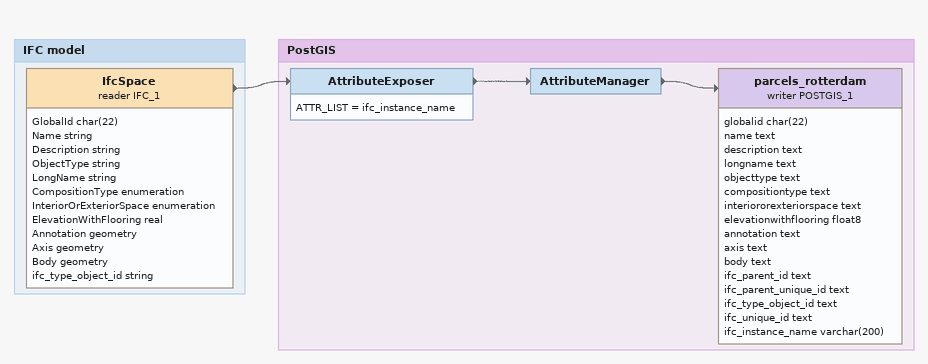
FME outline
Bookmark: IFC model
IfcSpace (reader IFC_1)
    attributes: GlobalId char(22), Name string, Description string, ObjectType string, LongName string, CompositionType enumeration, InteriorOrExteriorSpace enumeration, ElevationWithFlooring real, Annotation geometry, Axis geometry, Body geometry, ifc_type_object_id string
    -> AttributeExposer

Bookmark: PostGIS
AttributeExposer
    ATTR_LIST = ifc_instance_name
    -> AttributeManager
AttributeManager
    -> parcels_rotterdam (writer POSTGIS_1)
parcels_rotterdam (writer POSTGIS_1)
    attributes: globalid char(22), name text, description text, longname text, objecttype text, compositiontype text, interiororexteriorspace text, elevationwithflooring float8, annotation text, axis text, body text, ifc_parent_id text, ifc_parent_unique_id text, ifc_type_object_id text, ifc_unique_id text, ifc_instance_name varchar(200)
